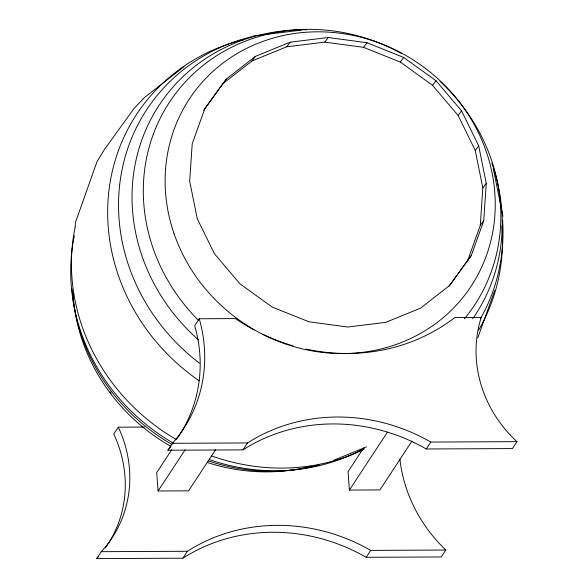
<?xml version="1.0" encoding="UTF-8"?>
<svg xmlns="http://www.w3.org/2000/svg" width="588" height="588" viewBox="0 0 588 588"><rect width="100%" height="100%" fill="white"/><g stroke="black" fill="none" stroke-linecap="round" stroke-linejoin="round"><path stroke-width="0.88" d="M448.887 286.363L467.813 260.19L480.286 225.388L482.821 187.962L475.258 150.462L458.103 115.446L432.525 85.297L400.266 62.063L363.531 47.341L324.819 42.13L286.768 46.783L251.973 60.983L222.801 83.761L204.404 109.206M226.24 79.145L204.69 108.956L192.217 143.759L189.674 181.185L197.245 218.685L214.399 253.7L239.977 283.85L272.229 307.083L308.972 321.798L347.684 327.016L385.735 322.364L420.53 308.163L449.695 285.386L471.253 255.574L483.726 220.772L486.269 183.346L478.698 145.846L461.543 110.831L435.965 80.681L403.706 57.455L366.971 42.733L328.258 37.514L290.207 42.167L255.412 56.367L226.24 79.145L222.801 83.761M75.117 226.968L75.573 222.102L96.969 161.759L104.561 149.256L134.152 108.346L144.258 97.718L183.963 66.716M477.757 337.865L494.736 290.494M144.685 427.05L118.298 427.182L113.763 434.091A123.796 114.932 33.3 0 1 105.326 548.001M254.126 329.934A187.976 174.511 33.3 0 1 235.428 318.578L199.236 318.755L194.701 325.671A147.382 136.828 33.3 0 1 176.914 438.78M399.906 459.235A147.382 136.828 33.3 0 0 445.807 550.03L441.272 556.946L366.162 557.306A177.649 164.927 33.3 0 0 182.89 558.188L96.726 558.6L101.261 551.684A123.796 114.932 33.3 0 0 118.298 427.182M305.936 349.051A187.976 174.511 33.3 0 0 454.825 317.527L481.212 317.402A123.796 114.932 33.3 0 0 516.955 441.654L512.413 448.57L426.249 448.982A177.649 164.927 33.3 0 0 242.976 449.864L167.867 450.224L172.409 443.308A147.382 136.828 33.3 0 0 199.236 318.755M171.718 449.746L156.695 472.634L158.076 490.987L188.572 490.84L215.62 449.644M158.076 490.987L185.117 449.791M242.976 449.864L247.519 442.948A177.649 164.927 33.3 0 1 430.784 442.066L516.955 441.654M182.89 558.188L187.432 551.272A177.649 164.927 33.3 0 1 370.697 550.39L445.807 550.03M363.56 448.063L348.03 471.716L349.412 490.069L379.914 489.922L411.967 441.096M349.412 490.069L387.47 432.084M426.249 448.982L430.784 442.066M366.162 557.306L370.697 550.39M203.705 110.272L204.69 108.956M251.973 60.983L255.412 56.367M286.768 46.783L290.207 42.167M324.819 42.13L328.258 37.514M363.531 47.341L366.971 42.733M400.266 62.063L403.706 57.455M432.525 85.297L435.965 80.681M458.103 115.446L461.543 110.831M475.258 150.462L478.698 145.846M482.821 187.962L486.269 183.346M480.286 225.388L483.726 220.772M467.813 260.19L471.253 255.574M333.639 460.279L366.544 446.858M252.73 36.052L301.291 30.113M172.409 443.308L247.519 442.948M101.261 551.684L187.432 551.272M493.266 168.352L502.924 216.208M364.148 448.343A195.356 180.81 35.3 0 1 209.416 459.618M173.026 442.962A195.356 180.81 35.3 0 1 74.353 235.619M364.229 449.225A200.273 185.352 35.3 0 1 211.29 455.796M176.393 439.581A200.273 185.352 35.3 0 1 75.168 226.983M198.23 320.1A183.213 169.564 35.3 0 1 175.731 93.374A183.213 169.564 35.3 0 1 401.185 53.368M439.993 81.335A183.213 169.564 35.3 0 1 464.344 318.909M198.428 339.813A189.718 175.584 35.3 0 1 141.443 141.047A189.718 175.584 35.3 0 1 306.855 29.782M491.862 163.111A189.718 175.584 35.3 0 1 472.708 318.777M199.097 380.737A202.323 187.256 35.3 0 1 109.177 188.66A202.323 187.256 35.3 0 1 243.329 39.697M501.961 226.02A202.323 187.256 35.3 0 1 478.676 330.081M319.049 464.99A190.497 176.312 35.3 0 1 208.115 460.794M172.122 444.543A190.497 176.312 35.3 0 1 72.03 288.767M310.839 466.218A184.617 170.865 35.3 0 1 207.373 462.484M170.821 446.343A184.617 170.865 35.3 0 1 73.037 293.169M111.11 393.284A166.426 154.034 35.3 0 1 110.081 391.821M199.45 363.171A197.017 182.339 35.3 0 1 120.753 176.885A197.017 182.339 35.3 0 1 251.583 36.743M502.6 220.132A197.017 182.339 35.3 0 1 480.587 318.38M292.787 345.715A187.976 174.511 33.3 0 1 290.178 344.935M289.318 344.671A187.976 174.511 33.3 0 1 263.079 334.447M170.836 446.755A147.382 136.828 33.3 0 1 167.867 450.224M98.556 556.571A123.796 114.932 33.3 0 1 96.726 558.6M173.901 233.215A169.16 156.562 35.3 0 0 454.326 307.259A169.16 156.562 35.3 0 0 362.348 37.603A169.16 156.562 35.3 0 0 173.901 233.215"/></g></svg>
